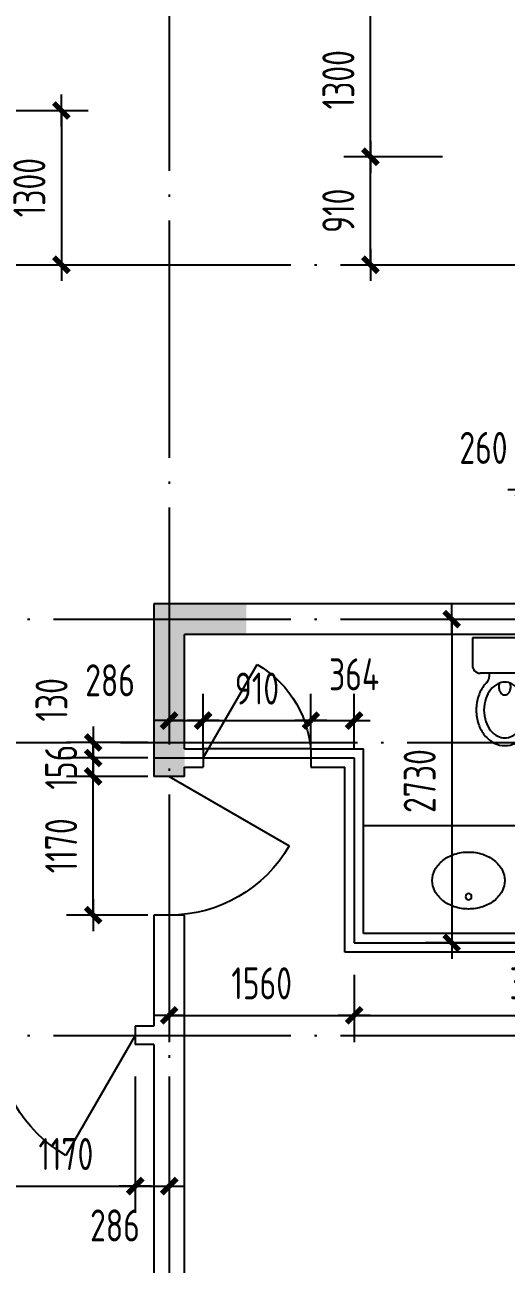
# Model space of a CAD drawing. Extents: x -726032 to 135930, y -151624 to 587044.
# Drawn here: x -356515 to -352454, y 466554 to 477007 of the extents above; entities that cross this region are included whole.
import ezdxf
from ezdxf.enums import TextEntityAlignment as Align

# ---------------------------------------------------------------- set-up
doc = ezdxf.new("R2010")
doc.units = 0
doc.header["$LTSCALE"] = 1000
doc.header["$MEASUREMENT"] = 0
doc.linetypes.add('DOTE', pattern=[2.42, 2, -0.2, 0.02, -0.2])
doc.layers.get('0').update_dxf_attribs({"linetype": 'CONTINUOUS'})
doc.layers.get('DEFPOINTS').update_dxf_attribs({"color": 1, "linetype": 'CONTINUOUS'})
for name, color, linetype in [('COLUMN', 170, 'CONTINUOUS'), ('DOTE', 8, 'DOTE'), ('GROUND', 45, 'CONTINUOUS'), ('LVTRY', 6, 'CONTINUOUS'), ('PUB_DIM', 245, 'CONTINUOUS'), ('WALL', 255, 'CONTINUOUS'), ('WINDOW', 155, 'CONTINUOUS'), ('WINDOW_TEXT', 7, 'CONTINUOUS')]:
    doc.layers.add(name, color=color, linetype=linetype)
doc.styles.add('DIM_FONT', font='isocp.shx', dxfattribs={"width": 0.8})
doc.styles.add('SIMPLEX', font='SIMPLEX.SHX')
doc.dimstyles.new('DIMA', dxfattribs={"dimtxt": 300, "dimasz": 1, "dimexe": 250, "dimexo": 300, "dimgap": 150, "dimtad": 1, "dimdec": 0, "dimzin": 0, "dimdsep": 46, "dimtxsty": 'DIM_FONT', "dimcen": 0.09, "dimse1": 1, "dimclrt": 142, "dimadec": 0, "dimazin": 0, "dimtfac": 1, "dimtdec": 0, "dimtix": 1, "dimtmove": 2, "dimatfit": 3, "dimfxl": 1, "dimtolj": 1, "dimtzin": 0, "dimarcsym": 0})
doc.dimstyles.new('DIMB', dxfattribs={"dimtxt": 300, "dimasz": 1, "dimexe": 250, "dimexo": 300, "dimgap": 150, "dimtad": 1, "dimdec": 0, "dimzin": 0, "dimdsep": 46, "dimtxsty": 'DIM_FONT', "dimcen": 0.09, "dimse2": 1, "dimclrt": 142, "dimadec": 0, "dimazin": 0, "dimtfac": 1, "dimtdec": 0, "dimtix": 1, "dimtmove": 2, "dimatfit": 3, "dimfxl": 1, "dimtolj": 1, "dimtzin": 0, "dimarcsym": 0})
doc.dimstyles.new('DIMN', dxfattribs={"dimtxt": 300, "dimasz": 1, "dimexe": 250, "dimexo": 300, "dimgap": 150, "dimtad": 1, "dimdec": 0, "dimzin": 0, "dimdsep": 46, "dimtxsty": 'DIM_FONT', "dimcen": 0.09, "dimclrt": 142, "dimadec": 0, "dimazin": 0, "dimtfac": 1, "dimtdec": 0, "dimtix": 1, "dimtmove": 2, "dimatfit": 3, "dimfxl": 1, "dimtolj": 1, "dimtzin": 0, "dimarcsym": 0})

# ---------------------------------------------------------------- blocks, each defined once
blk = doc.blocks.new('_DIMX')
blk.add_line((-150, 0), (150, 0))
at = {"const_width": 50}
blk.add_lwpolyline([(-70, -70), (70, 70)], dxfattribs=at)
blk = doc.blocks.new('*D574')
at = {"layer": 'DEFPOINTS', "color": 0, "transparency": 16777216}
for p in [(-352307, 474275), (-352047, 474275), (-352047, 473088)]:
    blk.add_point(p, dxfattribs=at)
at = {"layer": 'PUB_DIM', "color": 0, "lineweight": -2, "transparency": 16777216}
for p, q in [((-352307, 474005), (-352307, 472863)), ((-352308, 473088), (-352309, 473088)), ((-352307, 473088), (-352047, 473088)), ((-352046, 473088), (-352045, 473088))]:
    blk.add_line(p, q, dxfattribs=at)
at = {"layer": 'PUB_DIM', "color": 0, "lineweight": -2, "transparency": 16777216, "xscale": 0.9, "yscale": 0.9, "zscale": 0.9}
blk.add_blockref('_DIMX', (-352307, 473088), dxfattribs=at)
at = {"layer": 'PUB_DIM', "color": 0, "lineweight": -2, "transparency": 16777216, "xscale": 0.9, "yscale": 0.9, "zscale": 0.9, "rotation": 180}
blk.add_blockref('_DIMX', (-352047, 473088), dxfattribs=at)
at = {"layer": 'PUB_DIM', "color": 142, "transparency": 16777216, "insert": (-352646, 473439), "char_height": 270, "attachment_point": 5, "style": 'DIM_FONT'}
blk.add_mtext('\\A1;260', dxfattribs=at)
blk = doc.blocks.new('_LV5')
for p, q in [((210.1, 0), (-210.1, 0)), ((-210.1, 0), (-210.1, -180)), ((210.1, -180), (210.1, 0)), ((160.1, -230), (-160.1, -230)), ((-101.4, -230), (-101.4, -254.3)), ((101.4, -230), (101.4, -254.1))]:
    blk.add_line(p, q)
blk.add_lwpolyline([(-135.1, -469.4, 0.080312), (-123, -544.2, 0.089014), (-91.8, -601.5, 0.104918), (-45.6, -639.3, 0.119812), (0.1, -650.4, 0.119812), (45.8, -639.3, 0.104918), (92, -601.5, 0.089014), (123.2, -544.2, 0.080312), (135.3, -469.4, 0.080312), (123.2, -394.6, 0.089014), (92, -337.3, 0.104918), (45.8, -299.5, 0.119812), (0.1, -288.4, 0.119812), (-45.6, -299.5, 0.104918), (-91.8, -337.3, 0.089014), (-123, -394.6, 0.080312)], format="xyb", close=True)
for points in [[(-38.7, -318.5, 0.073567), (-35.6, -339.5, 0.084454), (-27.4, -356, 0.10642), (-14.1, -367.8, 0.129709), (0, -371.5, 0.129709), (14.1, -367.8, 0.10642), (27.4, -356, 0.084454), (35.6, -339.5, 0.073567), (38.7, -318.5, 0.073567), (35.6, -297.5, 0.014016), (34.7, -294.6, 0.10642)], [(-34.7, -294.7, 0.013578), (-35.6, -297.5, 0.073567), (-38.7, -318.5, 0.073567)]]:
    blk.add_lwpolyline(points, format="xyb")
for centre, radius, start, end in [((-160.1, -180), 50, 180, 270), ((160.1, -180), 50, 270, 0), ((52.2, -452.8), 234.6, 141.28635, 161.63333), ((20.4, -427.3), 193.8, 134.81437, 141.28635), ((-151.4, -254.3), 50, 314.81437, 0), ((151.4, -254.1), 50, 180, 225.25549), ((-20.2, -427.3), 193.8, 38.71365, 45.25549), ((-52, -452.8), 234.6, 18.36667, 38.71365), ((102.3, -469.4), 287.4, 161.63333, 180), ((-102.1, -469.4), 287.4, 0, 18.36667), ((102.3, -469.4), 287.4, 180, 198.36667), ((-102.1, -469.4), 287.4, 341.63333, 0), ((52.2, -486), 234.6, 198.36667, 218.71365), ((-52, -486), 234.6, 321.28635, 341.63333), ((20.4, -511.6), 193.8, 218.71365, 242.67141), ((-20.2, -511.6), 193.8, 297.32859, 321.28635), ((0.1, -550.8), 149.6, 242.67141, 270), ((0.1, -550.8), 149.6, 270, 297.32859)]:
    blk.add_arc(centre, radius, start, end)
blk = doc.blocks.new('_LV4')
blk.add_lwpolyline([(0, -520, 0.078966), (92.3, -505.3, 0.088152), (166.2, -465.8, 0.105269), (218.1, -403.4, 0.121685), (235, -335, 0.121685), (218.1, -266.6, 0.105269), (166.2, -204.2, 0.088152), (92.3, -164.7, 0.078966), (0, -150, 0.078966), (-92.3, -164.7, 0.088152), (-166.2, -204.2, 0.105269), (-218.1, -266.6, 0.121685), (-235, -335, 0.121685), (-218.1, -403.4, 0.105269), (-166.2, -465.8, 0.088152), (-92.3, -505.3, 0.078966)], format="xyb", close=True)
blk.add_circle((0, -230), 20)
blk = doc.blocks.new('_DBLK')
blk.add_line((-0.5, 0), (0, -0.866))
blk.add_arc((-0.5, 0), 1, 300, 0)
at = {"layer": 'WINDOW_TEXT', "style": 'SIMPLEX', "flags": 9}
blk.add_attdef('A', text='', height=1, dxfattribs=at).set_placement((0, 1.5), align=Align.MIDDLE)
blk = doc.blocks.new('*D1820')
at = {"layer": 'DEFPOINTS', "color": 0, "transparency": 16777216}
for p in [(-355011, 471139), (-355297, 470628), (-355011, 470628)]:
    blk.add_point(p, dxfattribs=at)
at = {"layer": 'PUB_DIM', "color": 0, "lineweight": -2, "transparency": 16777216}
for p, q in [((-355011, 470898), (-355011, 471364)), ((-355296, 471139), (-355012, 471139))]:
    blk.add_line(p, q, dxfattribs=at)
at = {"layer": 'PUB_DIM', "color": 0, "lineweight": -2, "transparency": 16777216, "xscale": 0.9, "yscale": 0.9, "zscale": 0.9, "rotation": 180}
blk.add_blockref('_DIMX', (-355297, 471139), dxfattribs=at)
at = {"layer": 'PUB_DIM', "color": 0, "lineweight": -2, "transparency": 16777216, "xscale": 0.9, "yscale": 0.9, "zscale": 0.9}
blk.add_blockref('_DIMX', (-355011, 471139), dxfattribs=at)
at = {"layer": 'PUB_DIM', "color": 142, "transparency": 16777216, "insert": (-355795, 471479), "char_height": 270, "attachment_point": 5, "style": 'DIM_FONT'}
blk.add_mtext('\\A1;286', dxfattribs=at)
blk = doc.blocks.new('*D1821')
at = {"layer": 'DEFPOINTS', "color": 0, "transparency": 16777216}
for p in [(-353737, 471139), (-354101, 470628), (-353737, 470628)]:
    blk.add_point(p, dxfattribs=at)
at = {"layer": 'PUB_DIM', "color": 0, "lineweight": -2, "transparency": 16777216}
for p, q in [((-353737, 470898), (-353737, 471364)), ((-354100, 471139), (-353738, 471139))]:
    blk.add_line(p, q, dxfattribs=at)
at = {"layer": 'PUB_DIM', "color": 0, "lineweight": -2, "transparency": 16777216, "xscale": 0.9, "yscale": 0.9, "zscale": 0.9, "rotation": 180}
blk.add_blockref('_DIMX', (-354101, 471139), dxfattribs=at)
at = {"layer": 'PUB_DIM', "color": 0, "lineweight": -2, "transparency": 16777216, "xscale": 0.9, "yscale": 0.9, "zscale": 0.9}
blk.add_blockref('_DIMX', (-353737, 471139), dxfattribs=at)
at = {"layer": 'PUB_DIM', "color": 142, "transparency": 16777216, "insert": (-353737, 471529), "char_height": 270, "attachment_point": 5, "style": 'DIM_FONT'}
blk.add_mtext('\\A1;364', dxfattribs=at)
blk = doc.blocks.new('*D1822')
at = {"layer": 'DEFPOINTS', "color": 0, "transparency": 16777216}
for p in [(-354101, 471139), (-355011, 470628), (-354101, 470628)]:
    blk.add_point(p, dxfattribs=at)
at = {"layer": 'PUB_DIM', "color": 0, "lineweight": -2, "transparency": 16777216}
for p, q in [((-354101, 470898), (-354101, 471364)), ((-355010, 471139), (-354102, 471139))]:
    blk.add_line(p, q, dxfattribs=at)
at = {"layer": 'PUB_DIM', "color": 0, "lineweight": -2, "transparency": 16777216, "xscale": 0.9, "yscale": 0.9, "zscale": 0.9, "rotation": 180}
blk.add_blockref('_DIMX', (-355011, 471139), dxfattribs=at)
at = {"layer": 'PUB_DIM', "color": 0, "lineweight": -2, "transparency": 16777216, "xscale": 0.9, "yscale": 0.9, "zscale": 0.9}
blk.add_blockref('_DIMX', (-354101, 471139), dxfattribs=at)
at = {"layer": 'PUB_DIM', "color": 142, "transparency": 16777216, "insert": (-354556, 471409), "char_height": 270, "attachment_point": 5, "style": 'DIM_FONT'}
blk.add_mtext('\\A1;910', dxfattribs=at)
blk = doc.blocks.new('*D1823')
at = {"layer": 'DEFPOINTS', "color": 0, "transparency": 16777216}
for p in [(-352047, 471994), (-352914, 469264), (-352047, 469264)]:
    blk.add_point(p, dxfattribs=at)
at = {"layer": 'PUB_DIM', "color": 0, "lineweight": -2, "transparency": 16777216}
for p, q in [((-352914, 471993), (-352914, 469265)), ((-352317, 469264), (-353139, 469264))]:
    blk.add_line(p, q, dxfattribs=at)
at = {"layer": 'PUB_DIM', "color": 0, "lineweight": -2, "transparency": 16777216, "xscale": 0.9, "yscale": 0.9, "zscale": 0.9}
for p, rotation in [((-352914, 471994), 90), ((-352914, 469264), 270)]:
    blk.add_blockref('_DIMX', p, dxfattribs=dict(at, rotation=rotation))
at = {"layer": 'PUB_DIM', "color": 142, "transparency": 16777216, "insert": (-353184, 470629), "char_height": 270, "attachment_point": 5, "rotation": 90, "style": 'DIM_FONT'}
blk.add_mtext('\\A1;2730', dxfattribs=at)
blk = doc.blocks.new('*D610')
at = {"layer": 'DEFPOINTS', "color": 0, "transparency": 16777216}
for p in [(-355297, 469524), (-353737, 469264), (-353737, 468653)]:
    blk.add_point(p, dxfattribs=at)
at = {"layer": 'PUB_DIM', "color": 0, "lineweight": -2, "transparency": 16777216}
for p, q in [((-355297, 469254), (-355297, 468428)), ((-353737, 468994), (-353737, 468428)), ((-355296, 468653), (-353738, 468653))]:
    blk.add_line(p, q, dxfattribs=at)
at = {"layer": 'PUB_DIM', "color": 0, "lineweight": -2, "transparency": 16777216, "xscale": 0.9, "yscale": 0.9, "zscale": 0.9, "rotation": 180}
blk.add_blockref('_DIMX', (-355297, 468653), dxfattribs=at)
at = {"layer": 'PUB_DIM', "color": 0, "lineweight": -2, "transparency": 16777216, "xscale": 0.9, "yscale": 0.9, "zscale": 0.9}
blk.add_blockref('_DIMX', (-353737, 468653), dxfattribs=at)
at = {"layer": 'PUB_DIM', "color": 142, "transparency": 16777216, "insert": (-354517, 468923), "char_height": 270, "attachment_point": 5, "style": 'DIM_FONT'}
blk.add_mtext('\\A1;1560', dxfattribs=at)
blk = doc.blocks.new('*D3590')
at = {"layer": 'DEFPOINTS', "color": 0, "transparency": 16777216}
for p in [(-353737, 469264), (-350617, 469264), (-350617, 468653)]:
    blk.add_point(p, dxfattribs=at)
at = {"layer": 'PUB_DIM', "color": 0, "lineweight": -2, "transparency": 16777216}
for p, q in [((-353737, 468994), (-353737, 468428)), ((-353736, 468653), (-350618, 468653))]:
    blk.add_line(p, q, dxfattribs=at)
at = {"layer": 'PUB_DIM', "color": 0, "lineweight": -2, "transparency": 16777216, "xscale": 0.9, "yscale": 0.9, "zscale": 0.9, "rotation": 180}
blk.add_blockref('_DIMX', (-353737, 468653), dxfattribs=at)
at = {"layer": 'PUB_DIM', "color": 0, "lineweight": -2, "transparency": 16777216, "xscale": 0.9, "yscale": 0.9, "zscale": 0.9}
blk.add_blockref('_DIMX', (-350617, 468653), dxfattribs=at)
at = {"layer": 'PUB_DIM', "color": 142, "transparency": 16777216, "insert": (-352177, 468923), "char_height": 270, "attachment_point": 5, "style": 'DIM_FONT'}
blk.add_mtext('\\A1;3120', dxfattribs=at)
blk = doc.blocks.new('*D1824')
at = {"layer": 'DEFPOINTS', "color": 0, "transparency": 16777216}
for p in [(-353600, 475894), (-352723, 475894), (-352723, 474984)]:
    blk.add_point(p, dxfattribs=at)
at = {"layer": 'PUB_DIM', "color": 0, "lineweight": -2, "transparency": 16777216}
for p, q in [((-352993, 475894), (-353825, 475894)), ((-353600, 474985), (-353600, 475893))]:
    blk.add_line(p, q, dxfattribs=at)
at = {"layer": 'PUB_DIM', "color": 0, "lineweight": -2, "transparency": 16777216, "xscale": 0.9, "yscale": 0.9, "zscale": 0.9}
for p, rotation in [((-353600, 475894), 90), ((-353600, 474984), 270)]:
    blk.add_blockref('_DIMX', p, dxfattribs=dict(at, rotation=rotation))
at = {"layer": 'PUB_DIM', "color": 142, "transparency": 16777216, "insert": (-353870, 475439), "char_height": 270, "attachment_point": 5, "rotation": 90, "style": 'DIM_FONT'}
blk.add_mtext('\\A1;910', dxfattribs=at)
blk = doc.blocks.new('*D1825')
at = {"layer": 'DEFPOINTS', "color": 0, "transparency": 16777216}
for p in [(-353600, 477194), (-352723, 477194), (-352723, 475894)]:
    blk.add_point(p, dxfattribs=at)
at = {"layer": 'PUB_DIM', "color": 0, "lineweight": -2, "transparency": 16777216}
for p, q in [((-352993, 477194), (-353825, 477194)), ((-353600, 475895), (-353600, 477193))]:
    blk.add_line(p, q, dxfattribs=at)
at = {"layer": 'PUB_DIM', "color": 0, "lineweight": -2, "transparency": 16777216, "xscale": 0.9, "yscale": 0.9, "zscale": 0.9}
for p, rotation in [((-353600, 477194), 90), ((-353600, 475894), 270)]:
    blk.add_blockref('_DIMX', p, dxfattribs=dict(at, rotation=rotation))
at = {"layer": 'PUB_DIM', "color": 142, "transparency": 16777216, "insert": (-353870, 476544), "char_height": 270, "attachment_point": 5, "rotation": 90, "style": 'DIM_FONT'}
blk.add_mtext('\\A1;1300', dxfattribs=at)
blk = doc.blocks.new('*D617')
at = {"layer": 'DEFPOINTS', "color": 0, "transparency": 16777216}
for p in [(-357195, 476284), (-357169, 474984), (-356206, 474984)]:
    blk.add_point(p, dxfattribs=at)
at = {"layer": 'PUB_DIM', "color": 0, "lineweight": -2, "transparency": 16777216}
for p, q in [((-356925, 476284), (-355981, 476284)), ((-356206, 476283), (-356206, 474985)), ((-356899, 474984), (-355981, 474984))]:
    blk.add_line(p, q, dxfattribs=at)
at = {"layer": 'PUB_DIM', "color": 0, "lineweight": -2, "transparency": 16777216, "xscale": 0.9, "yscale": 0.9, "zscale": 0.9}
for p, rotation in [((-356206, 476284), 90), ((-356206, 474984), 270)]:
    blk.add_blockref('_DIMX', p, dxfattribs=dict(at, rotation=rotation))
at = {"layer": 'PUB_DIM', "color": 142, "transparency": 16777216, "insert": (-356476, 475634), "char_height": 270, "attachment_point": 5, "rotation": 90, "style": 'DIM_FONT'}
blk.add_mtext('\\A1;1300', dxfattribs=at)
blk = doc.blocks.new('*D1833')
at = {"layer": 'DEFPOINTS', "color": 0, "transparency": 16777216}
for p in [(-356753, 468406), (-355583, 468406), (-355583, 467213)]:
    blk.add_point(p, dxfattribs=at)
at = {"layer": 'PUB_DIM', "color": 0, "lineweight": -2, "transparency": 16777216}
for p, q in [((-355583, 468136), (-355583, 466988)), ((-356752, 467213), (-355584, 467213))]:
    blk.add_line(p, q, dxfattribs=at)
at = {"layer": 'PUB_DIM', "color": 0, "lineweight": -2, "transparency": 16777216, "xscale": 0.9, "yscale": 0.9, "zscale": 0.9, "rotation": 180}
blk.add_blockref('_DIMX', (-356753, 467213), dxfattribs=at)
at = {"layer": 'PUB_DIM', "color": 0, "lineweight": -2, "transparency": 16777216, "xscale": 0.9, "yscale": 0.9, "zscale": 0.9}
blk.add_blockref('_DIMX', (-355583, 467213), dxfattribs=at)
at = {"layer": 'PUB_DIM', "color": 142, "transparency": 16777216, "insert": (-356168, 467483), "char_height": 270, "attachment_point": 5, "style": 'DIM_FONT'}
blk.add_mtext('\\A1;1170', dxfattribs=at)
blk = doc.blocks.new('*D1834')
at = {"layer": 'DEFPOINTS', "color": 0, "transparency": 16777216}
for p in [(-355583, 468406), (-355297, 468406), (-355297, 467213)]:
    blk.add_point(p, dxfattribs=at)
at = {"layer": 'PUB_DIM', "color": 0, "lineweight": -2, "transparency": 16777216}
for p, q in [((-355297, 468136), (-355297, 466988)), ((-355582, 467213), (-355298, 467213))]:
    blk.add_line(p, q, dxfattribs=at)
at = {"layer": 'PUB_DIM', "color": 0, "lineweight": -2, "transparency": 16777216, "xscale": 0.9, "yscale": 0.9, "zscale": 0.9, "rotation": 180}
blk.add_blockref('_DIMX', (-355583, 467213), dxfattribs=at)
at = {"layer": 'PUB_DIM', "color": 0, "lineweight": -2, "transparency": 16777216, "xscale": 0.9, "yscale": 0.9, "zscale": 0.9}
blk.add_blockref('_DIMX', (-355297, 467213), dxfattribs=at)
at = {"layer": 'PUB_DIM', "color": 142, "transparency": 16777216, "insert": (-355754, 466881), "char_height": 270, "attachment_point": 5, "style": 'DIM_FONT'}
blk.add_mtext('\\A1;286', dxfattribs=at)
blk = doc.blocks.new('*D618')
at = {"layer": 'DEFPOINTS', "color": 0, "transparency": 16777216}
for p in [(-355938, 470668), (-355207, 470668), (-355207, 469498)]:
    blk.add_point(p, dxfattribs=at)
at = {"layer": 'PUB_DIM', "color": 0, "lineweight": -2, "transparency": 16777216}
for p, q in [((-355477, 470668), (-356163, 470668)), ((-355938, 469499), (-355938, 470667)), ((-355477, 469498), (-356163, 469498))]:
    blk.add_line(p, q, dxfattribs=at)
at = {"layer": 'PUB_DIM', "color": 0, "lineweight": -2, "transparency": 16777216, "xscale": 0.9, "yscale": 0.9, "zscale": 0.9}
for p, rotation in [((-355938, 470668), 90), ((-355938, 469498), 270)]:
    blk.add_blockref('_DIMX', p, dxfattribs=dict(at, rotation=rotation))
at = {"layer": 'PUB_DIM', "color": 142, "transparency": 16777216, "insert": (-356208, 470083), "char_height": 270, "attachment_point": 5, "rotation": 90, "style": 'DIM_FONT'}
blk.add_mtext('\\A1;1170', dxfattribs=at)
blk = doc.blocks.new('*D1835')
at = {"layer": 'DEFPOINTS', "color": 0, "transparency": 16777216}
for p in [(-355938, 470824), (-355207, 470824), (-355207, 470668)]:
    blk.add_point(p, dxfattribs=at)
at = {"layer": 'PUB_DIM', "color": 0, "lineweight": -2, "transparency": 16777216}
for p, q in [((-355938, 470825), (-355938, 470826)), ((-355477, 470824), (-356163, 470824)), ((-355938, 470668), (-355938, 470824)), ((-355938, 470667), (-355938, 470666))]:
    blk.add_line(p, q, dxfattribs=at)
at = {"layer": 'PUB_DIM', "color": 0, "lineweight": -2, "transparency": 16777216, "xscale": 0.9, "yscale": 0.9, "zscale": 0.9}
for p, rotation in [((-355938, 470824), 270), ((-355938, 470668), 90)]:
    blk.add_blockref('_DIMX', p, dxfattribs=dict(at, rotation=rotation))
at = {"layer": 'PUB_DIM', "color": 142, "transparency": 16777216, "insert": (-356208, 470746), "char_height": 270, "attachment_point": 5, "rotation": 90, "style": 'DIM_FONT'}
blk.add_mtext('\\A1;156', dxfattribs=at)
blk = doc.blocks.new('*D619')
at = {"layer": 'DEFPOINTS', "color": 0, "transparency": 16777216}
for p in [(-355938, 470954), (-355207, 470954), (-355207, 470824)]:
    blk.add_point(p, dxfattribs=at)
at = {"layer": 'PUB_DIM', "color": 0, "lineweight": -2, "transparency": 16777216}
for p, q in [((-355477, 470954), (-356163, 470954)), ((-355938, 470955), (-355938, 470956)), ((-355938, 470824), (-355938, 470954)), ((-355477, 470824), (-356163, 470824)), ((-355938, 470823), (-355938, 470822))]:
    blk.add_line(p, q, dxfattribs=at)
at = {"layer": 'PUB_DIM', "color": 0, "lineweight": -2, "transparency": 16777216, "xscale": 0.9, "yscale": 0.9, "zscale": 0.9}
for p, rotation in [((-355938, 470954), 270), ((-355938, 470824), 90)]:
    blk.add_blockref('_DIMX', p, dxfattribs=dict(at, rotation=rotation))
at = {"layer": 'PUB_DIM', "color": 142, "transparency": 16777216, "insert": (-356289, 471314), "char_height": 270, "attachment_point": 5, "rotation": 90, "style": 'DIM_FONT'}
blk.add_mtext('\\A1;130', dxfattribs=at)

msp = doc.modelspace()

# ---------------------------------------------------------------- linework, layer by layer
at = {"layer": 'COLUMN'}
for points in [[(-355426.9, 470668), (-355426.9, 472124), (-355166.9, 470668), (-355166.9, 471864)], [(-355426.9, 472124), (-354646.9, 472124), (-355166.9, 471864), (-354646.9, 471864)]]:
    msp.add_solid(points, dxfattribs=at)
at = {"layer": 'DOTE'}
for p, q in [((-355296.9, 487455.9), (-355296.9, 459611.9)), ((-385312.2, 474984), (-315680.4, 474984)), ((-385312.2, 471994), (-315680.4, 471994)), ((-384748.6, 470954), (-315680.4, 470954)), ((-355426.9, 470824), (-353736.9, 470824)), ((-353736.9, 470824), (-353736.9, 469264)), ((-353736.9, 469264), (-347496.9, 469264)), ((-385312.2, 468484), (-315680.4, 468484))]:
    msp.add_line(p, q, dxfattribs=at)
at = {"layer": 'GROUND'}
msp.add_line((-354100.9, 470902), (-355010.9, 470902), dxfattribs=at)
at = {"layer": 'LVTRY'}
msp.add_line((-351704.5, 470252), (-353658.9, 470252), dxfattribs=at)
at = {"layer": 'WALL'}
for p, q in [((-355426.9, 472124), (-355426.9, 470668)), ((-352176.9, 472124), (-355426.9, 472124)), ((-355166.9, 470902), (-355166.9, 471864)), ((-350746.9, 471864), (-355166.9, 471864)), ((-355166.9, 470902), (-355010.9, 470902)), ((-355010.9, 470902), (-355010.9, 470746)), ((-354100.9, 470902), (-354100.9, 470746)), ((-354100.9, 470902), (-353658.9, 470902)), ((-353658.9, 469342), (-353658.9, 470902)), ((-355166.9, 470746), (-355010.9, 470746)), ((-355166.9, 470668), (-355166.9, 470746)), ((-354100.9, 470746), (-353814.9, 470746)), ((-353814.9, 469186), (-353814.9, 470746)), ((-355166.9, 470668), (-355426.9, 470668)), ((-355166.9, 469498), (-355426.9, 469498)), ((-355426.9, 469498), (-355426.9, 468562)), ((-355166.9, 463310), (-355166.9, 469498)), ((-350746.9, 469342), (-353658.9, 469342)), ((-350746.9, 469186), (-353814.9, 469186)), ((-355426.9, 468562), (-355582.9, 468562)), ((-355582.9, 468562), (-355582.9, 468406)), ((-355426.9, 468406), (-355582.9, 468406)), ((-355426.9, 468406), (-355426.9, 463310))]:
    msp.add_line(p, q, dxfattribs=at)

# ---------------------------------------------------------------- block references
at = {"layer": 'LVTRY', "xscale": 1.299999999999272, "yscale": 1.299999999999272, "zscale": 1.299999999999272}
msp.add_blockref('_LV5', (-352466.4, 471838), dxfattribs=at)
at = {"layer": 'LVTRY', "xscale": -1.299999999999272, "yscale": 1.30000000000291, "zscale": 1.3, "rotation": 180}
msp.add_blockref('_LV4', (-352772.3, 469354.6), dxfattribs=at)
at = {"layer": 'WINDOW', "xscale": 910, "yscale": -910, "zscale": 910}
msp.add_blockref('_DBLK', (-354555.9, 470824), dxfattribs=at)
at = {"layer": 'WINDOW', "xscale": 1170, "yscale": -1170, "zscale": 1170}
for p, rotation in [((-355296.9, 470083), 270), ((-356167.9, 468484), 180)]:
    msp.add_blockref('_DBLK', p, dxfattribs=dict(at, rotation=rotation))

# ---------------------------------------------------------------- dimensions: what is measured, and where the dimension line sits
at = {"layer": 'PUB_DIM'}
for p1, p2, distance, dimstyle, picture, middle in [((-352723, 475894), (-352723, 477194), 876.7, 'DIMA', '*D1825', (-353869.6, 476544)), ((-352723, 474984), (-352723, 475894), 876.7, 'DIMA', '*D1824', (-353869.6, 475439)), ((-355010.8, 470628.3), (-354100.8, 470628.3), 510.9, 'DIMA', '*D1822', (-354555.8, 471409.2)), ((-355207.5, 470668), (-355207.5, 470824), 730.2, 'DIMA', '*D1835', (-356207.7, 470746)), ((-355207.5, 469498), (-355207.5, 470668), 730.2, 'DIMN', '*D618', (-356207.7, 470083)), ((-356752.9, 468406), (-355582.9, 468406), -1192.9, 'DIMA', '*D1833', (-356167.9, 467483.1))]:
    dim = msp.add_aligned_dim(p1=p1, p2=p2, distance=distance, dimstyle=dimstyle, override={"dimscale": 0.9, "dimblk1": '_DIMX', "dimblk2": '_DIMX', "dimsah": 1}, dxfattribs=at)
    dim.commit()
    dim.dimension.update_dxf_attribs({"geometry": picture, "text_midpoint": middle})
for base, p1, p2, dimstyle, picture, middle in [((-356205.9, 474984), (-357194.9, 476284), (-357168.9, 474984), 'DIMN', '*D617', (-356475.9, 475634)), ((-352913.9, 469264), (-352046.9, 471994), (-352046.9, 469264), 'DIMA', '*D1823', (-353183.9, 470629))]:
    dim = msp.add_linear_dim(base=base, p1=p1, p2=p2, angle=90, dimstyle=dimstyle, override={"dimscale": 0.9, "dimblk1": '_DIMX', "dimblk2": '_DIMX', "dimsah": 1}, dxfattribs=at)
    dim.commit()
    dim.dimension.update_dxf_attribs({"geometry": picture, "text_midpoint": middle})
dim = msp.add_linear_dim(base=(-352046.9, 473087.6), p1=(-352306.9, 474275.2), p2=(-352046.9, 474275.2), dimstyle='DIMB', override={"dimscale": 0.9, "dimblk1": '_DIMX', "dimblk2": '_DIMX', "dimsah": 1}, dxfattribs=at)
dim.commit()
dim.dimension.update_dxf_attribs({"geometry": '*D574', "text_midpoint": (-352645.9, 473438.6), "dimtype": 160})
for base, p1, p2, angle, dimstyle, picture, middle in [((-353736.8, 471139.2), (-354100.8, 470628.3), (-353736.8, 470628.3), 0, 'DIMA', '*D1821', (-353736.9, 471529.2)), ((-355937.7, 470954), (-355207.5, 470824), (-355207.5, 470954), 90, 'DIMN', '*D619', (-356288.7, 471314)), ((-355010.8, 471139.2), (-355296.8, 470628.3), (-355010.8, 470628.3), 0, 'DIMA', '*D1820', (-355794.6, 471478.8)), ((-355296.9, 467213.1), (-355582.9, 468406), (-355296.9, 468406), 0, 'DIMA', '*D1834', (-355754.4, 466881.2))]:
    dim = msp.add_linear_dim(base=base, p1=p1, p2=p2, angle=angle, dimstyle=dimstyle, override={"dimscale": 0.9, "dimblk1": '_DIMX', "dimblk2": '_DIMX', "dimsah": 1}, dxfattribs=at)
    dim.commit()
    dim.dimension.update_dxf_attribs({"geometry": picture, "text_midpoint": middle, "dimtype": 161})
for base, p1, p2, dimstyle, picture, middle in [((-353736.9, 468653.3), (-355296.9, 469524), (-353736.9, 469264), 'DIMN', '*D610', (-354516.9, 468923.3)), ((-350616.9, 468653.3), (-353736.9, 469264), (-350616.9, 469264), 'DIMB', '*D3590', (-352176.9, 468923.3))]:
    dim = msp.add_linear_dim(base=base, p1=p1, p2=p2, dimstyle=dimstyle, override={"dimscale": 0.9, "dimblk1": '_DIMX', "dimblk2": '_DIMX', "dimsah": 1}, dxfattribs=at)
    dim.commit()
    dim.dimension.update_dxf_attribs({"geometry": picture, "text_midpoint": middle})

doc.saveas('drawing.dxf')
